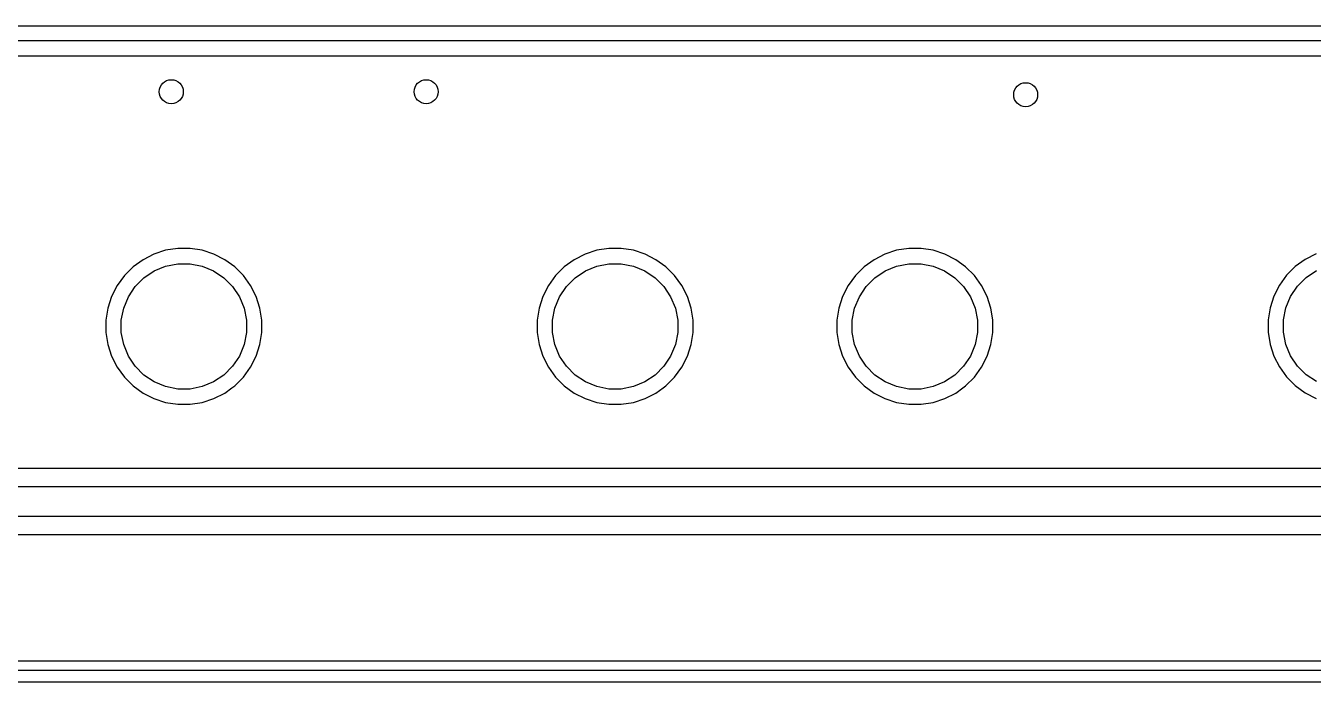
# Model space of a CAD drawing. Extents: x 0 to 130, y -140 to 0.
# Drawn here: x 30.82 to 52.3, y -140.1 to -129.15 of the extents above; entities that cross this region are included whole.
import ezdxf

# ---------------------------------------------------------------- set-up
doc = ezdxf.new("R2010")
doc.units = 0
doc.layers.add('BLACK', color=7, linetype='CONTINUOUS')

msp = doc.modelspace()

# ---------------------------------------------------------------- linework, layer by layer
at = {"layer": 'BLACK', "linetype": 'CONTINUOUS'}
for p, q in [((23.225, -129.15), (56.973224, -129.15)), ((57.025, -129.4), (23.276777, -129.4)), ((23.421545, -129.6505), (57.074436, -129.6505)), ((33.15547, -132.895521), (32.96078, -132.95878)), ((33.357645, -132.8635), (33.15547, -132.895521)), ((33.357648, -132.8635), (33.357645, -132.8635)), ((33.562352, -132.8635), (33.357648, -132.8635)), ((33.562355, -132.8635), (33.562352, -132.8635)), ((33.764529, -132.895521), (33.562355, -132.8635)), ((33.959219, -132.95878), (33.764529, -132.895521)), ((40.34747, -132.895521), (40.15278, -132.95878)), ((40.549645, -132.8635), (40.34747, -132.895521)), ((40.549648, -132.8635), (40.549645, -132.8635)), ((40.754352, -132.8635), (40.549648, -132.8635)), ((40.754355, -132.8635), (40.754352, -132.8635)), ((40.956529, -132.895521), (40.754355, -132.8635)), ((41.151219, -132.95878), (40.956529, -132.895521)), ((45.34747, -132.895521), (45.15278, -132.95878)), ((45.549645, -132.8635), (45.34747, -132.895521)), ((45.549648, -132.8635), (45.549645, -132.8635)), ((45.754352, -132.8635), (45.549648, -132.8635)), ((45.754355, -132.8635), (45.754352, -132.8635)), ((45.956529, -132.895521), (45.754355, -132.8635)), ((46.151219, -132.95878), (45.956529, -132.895521)), ((32.778386, -133.051714), (32.612786, -133.172029)), ((32.77839, -133.051712), (32.778386, -133.051714)), ((32.96078, -132.95878), (32.77839, -133.051712)), ((33.155201, -133.159213), (33.357082, -133.119056)), ((33.357082, -133.119056), (33.562918, -133.119056)), ((33.562918, -133.119056), (33.764799, -133.159213)), ((34.141609, -133.051712), (33.959219, -132.95878)), ((34.141613, -133.051714), (34.141609, -133.051712)), ((34.307213, -133.172029), (34.141613, -133.051714)), ((39.970386, -133.051714), (39.804786, -133.172029)), ((39.97039, -133.051712), (39.970386, -133.051714)), ((40.15278, -132.95878), (39.97039, -133.051712)), ((40.347201, -133.159213), (40.549082, -133.119056)), ((40.549082, -133.119056), (40.754918, -133.119056)), ((40.754918, -133.119056), (40.956799, -133.159213)), ((41.333609, -133.051712), (41.151219, -132.95878)), ((41.333613, -133.051714), (41.333609, -133.051712)), ((41.499213, -133.172029), (41.333613, -133.051714)), ((44.970386, -133.051714), (44.804786, -133.172029)), ((44.97039, -133.051712), (44.970386, -133.051714)), ((45.15278, -132.95878), (44.97039, -133.051712)), ((45.347201, -133.159213), (45.549082, -133.119056)), ((45.549082, -133.119056), (45.754918, -133.119056)), ((45.754918, -133.119056), (45.956799, -133.159213)), ((46.333609, -133.051712), (46.151219, -132.95878)), ((46.333613, -133.051714), (46.333609, -133.051712)), ((46.499213, -133.172029), (46.333613, -133.051714)), ((52.162386, -133.047714), (51.996786, -133.168029)), ((52.16239, -133.047712), (52.162386, -133.047714)), ((52.34478, -132.95478), (52.16239, -133.047712)), ((32.468029, -133.316786), (32.347714, -133.482386)), ((32.612786, -133.172029), (32.468029, -133.316786)), ((32.648339, -133.497887), (32.793887, -133.352339)), ((32.793887, -133.352339), (32.965033, -133.237983)), ((32.965033, -133.237983), (33.155201, -133.159213)), ((33.764799, -133.159213), (33.954967, -133.237983)), ((33.954967, -133.237983), (34.126113, -133.352339)), ((34.126113, -133.352339), (34.271661, -133.497887)), ((34.307215, -133.172031), (34.307213, -133.172029)), ((34.307219, -133.172034), (34.307215, -133.172031)), ((34.451966, -133.316781), (34.307219, -133.172034)), ((34.451968, -133.316784), (34.451966, -133.316781)), ((34.45197, -133.316786), (34.451968, -133.316784)), ((34.572285, -133.482386), (34.45197, -133.316786)), ((39.660029, -133.316786), (39.539714, -133.482386)), ((39.804786, -133.172029), (39.660029, -133.316786)), ((39.840339, -133.497887), (39.985887, -133.352339)), ((39.985887, -133.352339), (40.157033, -133.237983)), ((40.157033, -133.237983), (40.347201, -133.159213)), ((40.956799, -133.159213), (41.146967, -133.237983)), ((41.146967, -133.237983), (41.318113, -133.352339)), ((41.318113, -133.352339), (41.463661, -133.497887)), ((41.499215, -133.172031), (41.499213, -133.172029)), ((41.499219, -133.172034), (41.499215, -133.172031)), ((41.643966, -133.316781), (41.499219, -133.172034)), ((41.643968, -133.316784), (41.643966, -133.316781)), ((41.64397, -133.316786), (41.643968, -133.316784)), ((41.764285, -133.482386), (41.64397, -133.316786)), ((44.660029, -133.316786), (44.539714, -133.482386)), ((44.804786, -133.172029), (44.660029, -133.316786)), ((44.840339, -133.497887), (44.985887, -133.352339)), ((44.985887, -133.352339), (45.157033, -133.237983)), ((45.157033, -133.237983), (45.347201, -133.159213)), ((45.956799, -133.159213), (46.146967, -133.237983)), ((46.146967, -133.237983), (46.318113, -133.352339)), ((46.318113, -133.352339), (46.463661, -133.497887)), ((46.499215, -133.172031), (46.499213, -133.172029)), ((46.499219, -133.172034), (46.499215, -133.172031)), ((46.643966, -133.316781), (46.499219, -133.172034)), ((46.643968, -133.316784), (46.643966, -133.316781)), ((46.64397, -133.316786), (46.643968, -133.316784)), ((46.764285, -133.482386), (46.64397, -133.316786)), ((51.852029, -133.312786), (51.731714, -133.478386)), ((51.996786, -133.168029), (51.852029, -133.312786)), ((52.032339, -133.493887), (52.177887, -133.348339)), ((52.177887, -133.348339), (52.349033, -133.233983)), ((32.347712, -133.48239), (32.25478, -133.66478)), ((32.347714, -133.482386), (32.347712, -133.48239)), ((32.533983, -133.669033), (32.648339, -133.497887)), ((34.271661, -133.497887), (34.386017, -133.669033)), ((34.572287, -133.48239), (34.572285, -133.482386)), ((34.66522, -133.664781), (34.572287, -133.48239)), ((39.539712, -133.48239), (39.44678, -133.66478)), ((39.539714, -133.482386), (39.539712, -133.48239)), ((39.725983, -133.669033), (39.840339, -133.497887)), ((41.463661, -133.497887), (41.578017, -133.669033)), ((41.764287, -133.48239), (41.764285, -133.482386)), ((41.85722, -133.664781), (41.764287, -133.48239)), ((44.539712, -133.48239), (44.44678, -133.66478)), ((44.539714, -133.482386), (44.539712, -133.48239)), ((44.725983, -133.669033), (44.840339, -133.497887)), ((46.463661, -133.497887), (46.578017, -133.669033)), ((46.764287, -133.48239), (46.764285, -133.482386)), ((46.85722, -133.664781), (46.764287, -133.48239)), ((51.731712, -133.47839), (51.63878, -133.66078)), ((51.731714, -133.478386), (51.731712, -133.47839)), ((51.917983, -133.665033), (52.032339, -133.493887)), ((32.25478, -133.66478), (32.191521, -133.85947)), ((32.455213, -133.859201), (32.533983, -133.669033)), ((34.386017, -133.669033), (34.464787, -133.859201)), ((34.728477, -133.859466), (34.66522, -133.664781)), ((39.44678, -133.66478), (39.383521, -133.85947)), ((39.647213, -133.859201), (39.725983, -133.669033)), ((41.578017, -133.669033), (41.656787, -133.859201)), ((41.920477, -133.859466), (41.85722, -133.664781)), ((44.44678, -133.66478), (44.383521, -133.85947)), ((44.647213, -133.859201), (44.725983, -133.669033)), ((46.578017, -133.669033), (46.656787, -133.859201)), ((46.920477, -133.859466), (46.85722, -133.664781)), ((51.63878, -133.66078), (51.575521, -133.85547)), ((51.839213, -133.855201), (51.917983, -133.665033)), ((32.191521, -133.85947), (32.1595, -134.061644)), ((32.415056, -134.061082), (32.455213, -133.859201)), ((34.464787, -133.859201), (34.504944, -134.061082)), ((34.728478, -133.85947), (34.728477, -133.859466)), ((34.7605, -134.061644), (34.728478, -133.85947)), ((39.383521, -133.85947), (39.3515, -134.061644)), ((39.607056, -134.061082), (39.647213, -133.859201)), ((41.656787, -133.859201), (41.696944, -134.061082)), ((41.920478, -133.85947), (41.920477, -133.859466)), ((41.9525, -134.061644), (41.920478, -133.85947)), ((44.383521, -133.85947), (44.3515, -134.061644)), ((44.607056, -134.061082), (44.647213, -133.859201)), ((46.656787, -133.859201), (46.696944, -134.061082)), ((46.920478, -133.85947), (46.920477, -133.859466)), ((46.951866, -134.057644), (46.920478, -133.85947)), ((51.575521, -133.85547), (51.5435, -134.057644)), ((51.799056, -134.057082), (51.839213, -133.855201)), ((32.1595, -134.061644), (32.1595, -134.266355)), ((32.415056, -134.266918), (32.415056, -134.061082)), ((34.504944, -134.061082), (34.504944, -134.266918)), ((34.7605, -134.266355), (34.7605, -134.061644)), ((39.3515, -134.061644), (39.3515, -134.266355)), ((39.607056, -134.266918), (39.607056, -134.061082)), ((41.696944, -134.061082), (41.696944, -134.266918)), ((41.9525, -134.266355), (41.9525, -134.061644)), ((44.3515, -134.061644), (44.3515, -134.266355)), ((44.607056, -134.266918), (44.607056, -134.061082)), ((46.696944, -134.061082), (46.696944, -134.266918)), ((46.9525, -134.061644), (46.951866, -134.057644)), ((46.9525, -134.266355), (46.9525, -134.061644)), ((51.5435, -134.057644), (51.5435, -134.262355)), ((51.799056, -134.262918), (51.799056, -134.057082)), ((32.1595, -134.266355), (32.191521, -134.468529)), ((32.455213, -134.468799), (32.415056, -134.266918)), ((34.504944, -134.266918), (34.464787, -134.468799)), ((34.728478, -134.468529), (34.7605, -134.266355)), ((39.3515, -134.266355), (39.383521, -134.468529)), ((39.647213, -134.468799), (39.607056, -134.266918)), ((41.696944, -134.266918), (41.656787, -134.468799)), ((41.920478, -134.468529), (41.9525, -134.266355)), ((44.3515, -134.266355), (44.383521, -134.468529)), ((44.647213, -134.468799), (44.607056, -134.266918)), ((46.696944, -134.266918), (46.656787, -134.468799)), ((46.920478, -134.468529), (46.9525, -134.266355)), ((51.5435, -134.262355), (51.575521, -134.464529)), ((51.839213, -134.464799), (51.799056, -134.262918)), ((32.191521, -134.468529), (32.25478, -134.663219)), ((32.533983, -134.658967), (32.455213, -134.468799)), ((34.464787, -134.468799), (34.386017, -134.658967)), ((34.66522, -134.663219), (34.728477, -134.468534)), ((34.728477, -134.468534), (34.728478, -134.468529)), ((39.383521, -134.468529), (39.44678, -134.663219)), ((39.725983, -134.658967), (39.647213, -134.468799)), ((41.656787, -134.468799), (41.578017, -134.658967)), ((41.85722, -134.663219), (41.920477, -134.468534)), ((41.920477, -134.468534), (41.920478, -134.468529)), ((44.383521, -134.468529), (44.44678, -134.663219)), ((44.725983, -134.658967), (44.647213, -134.468799)), ((46.656787, -134.468799), (46.578017, -134.658967)), ((46.85722, -134.663219), (46.920477, -134.468534)), ((46.920477, -134.468534), (46.920478, -134.468529)), ((51.575521, -134.464529), (51.63878, -134.659219)), ((51.917983, -134.654967), (51.839213, -134.464799)), ((32.25478, -134.663219), (32.347712, -134.845609)), ((32.347712, -134.845609), (32.347714, -134.845613)), ((32.347714, -134.845613), (32.468029, -135.011213)), ((32.648339, -134.830113), (32.533983, -134.658967)), ((32.793887, -134.975661), (32.648339, -134.830113)), ((34.271661, -134.830113), (34.126113, -134.975661)), ((34.386017, -134.658967), (34.271661, -134.830113)), ((34.451966, -135.011219), (34.572287, -134.84561)), ((34.572287, -134.84561), (34.66522, -134.663219)), ((39.44678, -134.663219), (39.539712, -134.845609)), ((39.539712, -134.845609), (39.539714, -134.845613)), ((39.539714, -134.845613), (39.660029, -135.011213)), ((39.840339, -134.830113), (39.725983, -134.658967)), ((39.985887, -134.975661), (39.840339, -134.830113)), ((41.463661, -134.830113), (41.318113, -134.975661)), ((41.578017, -134.658967), (41.463661, -134.830113)), ((41.643966, -135.011219), (41.764287, -134.84561)), ((41.764287, -134.84561), (41.85722, -134.663219)), ((44.44678, -134.663219), (44.539712, -134.845609)), ((44.539712, -134.845609), (44.539714, -134.845613)), ((44.539714, -134.845613), (44.660029, -135.011213)), ((44.840339, -134.830113), (44.725983, -134.658967)), ((44.985887, -134.975661), (44.840339, -134.830113)), ((46.463661, -134.830113), (46.318113, -134.975661)), ((46.578017, -134.658967), (46.463661, -134.830113)), ((46.643966, -135.011219), (46.764287, -134.84561)), ((46.764287, -134.84561), (46.85722, -134.663219)), ((51.63878, -134.659219), (51.731712, -134.841609)), ((51.731712, -134.841609), (51.731714, -134.841613)), ((51.731714, -134.841613), (51.852029, -135.007213)), ((52.032339, -134.826113), (51.917983, -134.654967)), ((52.177887, -134.971661), (52.032339, -134.826113)), ((32.468029, -135.011213), (32.468031, -135.011215)), ((32.468031, -135.011215), (32.468034, -135.011219)), ((32.468034, -135.011219), (32.612781, -135.155966)), ((32.965033, -135.090017), (32.793887, -134.975661)), ((34.126113, -134.975661), (33.954967, -135.090017)), ((34.307219, -135.155966), (34.451966, -135.011219)), ((39.660029, -135.011213), (39.660031, -135.011215)), ((39.660031, -135.011215), (39.660034, -135.011219)), ((39.660034, -135.011219), (39.804781, -135.155966)), ((40.157033, -135.090017), (39.985887, -134.975661)), ((41.318113, -134.975661), (41.146967, -135.090017)), ((41.499219, -135.155966), (41.643966, -135.011219)), ((44.660029, -135.011213), (44.660031, -135.011215)), ((44.660031, -135.011215), (44.660034, -135.011219)), ((44.660034, -135.011219), (44.804781, -135.155966)), ((45.157033, -135.090017), (44.985887, -134.975661)), ((46.318113, -134.975661), (46.146967, -135.090017)), ((46.499219, -135.155966), (46.643966, -135.011219)), ((51.852029, -135.007213), (51.852031, -135.007215)), ((51.852031, -135.007215), (51.852034, -135.007219)), ((51.852034, -135.007219), (51.996781, -135.151966)), ((52.349033, -135.086017), (52.177887, -134.971661)), ((32.612781, -135.155966), (32.612784, -135.155968)), ((32.612784, -135.155968), (32.612786, -135.15597)), ((32.612786, -135.15597), (32.778386, -135.276285)), ((32.778386, -135.276285), (32.77839, -135.276287)), ((32.77839, -135.276287), (32.960781, -135.36922)), ((33.155201, -135.168787), (32.965033, -135.090017)), ((33.357082, -135.208944), (33.155201, -135.168787)), ((33.562918, -135.208944), (33.357082, -135.208944)), ((33.764799, -135.168787), (33.562918, -135.208944)), ((33.954967, -135.090017), (33.764799, -135.168787)), ((33.959219, -135.36922), (34.14161, -135.276287)), ((34.14161, -135.276287), (34.142197, -135.275861)), ((34.142197, -135.275861), (34.260226, -135.190108)), ((34.260226, -135.190108), (34.307219, -135.155966)), ((39.804781, -135.155966), (39.804784, -135.155968)), ((39.804784, -135.155968), (39.804786, -135.15597)), ((39.804786, -135.15597), (39.970386, -135.276285)), ((39.970386, -135.276285), (39.97039, -135.276287)), ((39.97039, -135.276287), (40.152781, -135.36922)), ((40.347201, -135.168787), (40.157033, -135.090017)), ((40.549082, -135.208944), (40.347201, -135.168787)), ((40.754918, -135.208944), (40.549082, -135.208944)), ((40.956799, -135.168787), (40.754918, -135.208944)), ((41.146967, -135.090017), (40.956799, -135.168787)), ((41.151219, -135.36922), (41.33361, -135.276287)), ((41.33361, -135.276287), (41.334197, -135.275861)), ((41.334197, -135.275861), (41.452226, -135.190108)), ((41.452226, -135.190108), (41.499219, -135.155966)), ((44.804781, -135.155966), (44.804784, -135.155968)), ((44.804784, -135.155968), (44.804786, -135.15597)), ((44.804786, -135.15597), (44.970386, -135.276285)), ((44.970386, -135.276285), (44.97039, -135.276287)), ((44.97039, -135.276287), (45.152781, -135.36922)), ((45.347201, -135.168787), (45.157033, -135.090017)), ((45.549082, -135.208944), (45.347201, -135.168787)), ((45.754918, -135.208944), (45.549082, -135.208944)), ((45.956799, -135.168787), (45.754918, -135.208944)), ((46.146967, -135.090017), (45.956799, -135.168787)), ((46.151219, -135.36922), (46.33361, -135.276287)), ((46.33361, -135.276287), (46.334197, -135.275861)), ((46.334197, -135.275861), (46.452226, -135.190108)), ((46.452226, -135.190108), (46.499219, -135.155966)), ((51.996781, -135.151966), (51.996784, -135.151968)), ((51.996784, -135.151968), (51.996786, -135.15197)), ((51.996786, -135.15197), (52.162386, -135.272285)), ((52.162386, -135.272285), (52.16239, -135.272287)), ((52.16239, -135.272287), (52.344781, -135.36522)), ((32.960781, -135.36922), (33.155466, -135.432477)), ((33.155466, -135.432477), (33.155467, -135.432477)), ((33.155467, -135.432477), (33.15547, -135.432478)), ((33.15547, -135.432478), (33.357645, -135.4645)), ((33.357645, -135.4645), (33.357648, -135.4645)), ((33.357648, -135.4645), (33.562355, -135.4645)), ((33.562355, -135.4645), (33.764529, -135.432478)), ((33.764529, -135.432478), (33.76453, -135.432477)), ((33.76453, -135.432477), (33.764534, -135.432477)), ((33.764534, -135.432477), (33.959219, -135.36922)), ((40.152781, -135.36922), (40.347466, -135.432477)), ((40.347466, -135.432477), (40.347467, -135.432477)), ((40.347467, -135.432477), (40.34747, -135.432478)), ((40.34747, -135.432478), (40.549645, -135.4645)), ((40.549645, -135.4645), (40.549648, -135.4645)), ((40.549648, -135.4645), (40.754355, -135.4645)), ((40.754355, -135.4645), (40.956529, -135.432478)), ((40.956529, -135.432478), (40.95653, -135.432477)), ((40.95653, -135.432477), (40.956534, -135.432477)), ((40.956534, -135.432477), (41.151219, -135.36922)), ((45.152781, -135.36922), (45.347466, -135.432477)), ((45.347466, -135.432477), (45.347467, -135.432477)), ((45.347467, -135.432477), (45.34747, -135.432478)), ((45.34747, -135.432478), (45.549645, -135.4645)), ((45.549645, -135.4645), (45.549648, -135.4645)), ((45.549648, -135.4645), (45.754355, -135.4645)), ((45.754355, -135.4645), (45.956529, -135.432478)), ((45.956529, -135.432478), (45.95653, -135.432477)), ((45.95653, -135.432477), (45.956534, -135.432477)), ((45.956534, -135.432477), (46.151219, -135.36922)), ((74.073967, -136.5345), (12.854033, -136.5345)), ((12.688554, -136.835), (74.239446, -136.835)), ((74.343, -137.335), (12.585, -137.335)), ((12.512526, -137.6355), (74.415474, -137.6355)), ((129.6505, -139.7495), (0.3495, -139.7495)), ((0.1, -139.9), (129.9, -139.9)), ((130, -140.1), (0, -140.1))]:
    msp.add_line(p, q, dxfattribs=at)
at = {"layer": 'BLACK'}
for centre in [(33.25, -130.25), (37.5, -130.25), (47.5, -130.3)]:
    msp.add_circle(centre, 0.2, dxfattribs=at)

doc.saveas('drawing.dxf')
